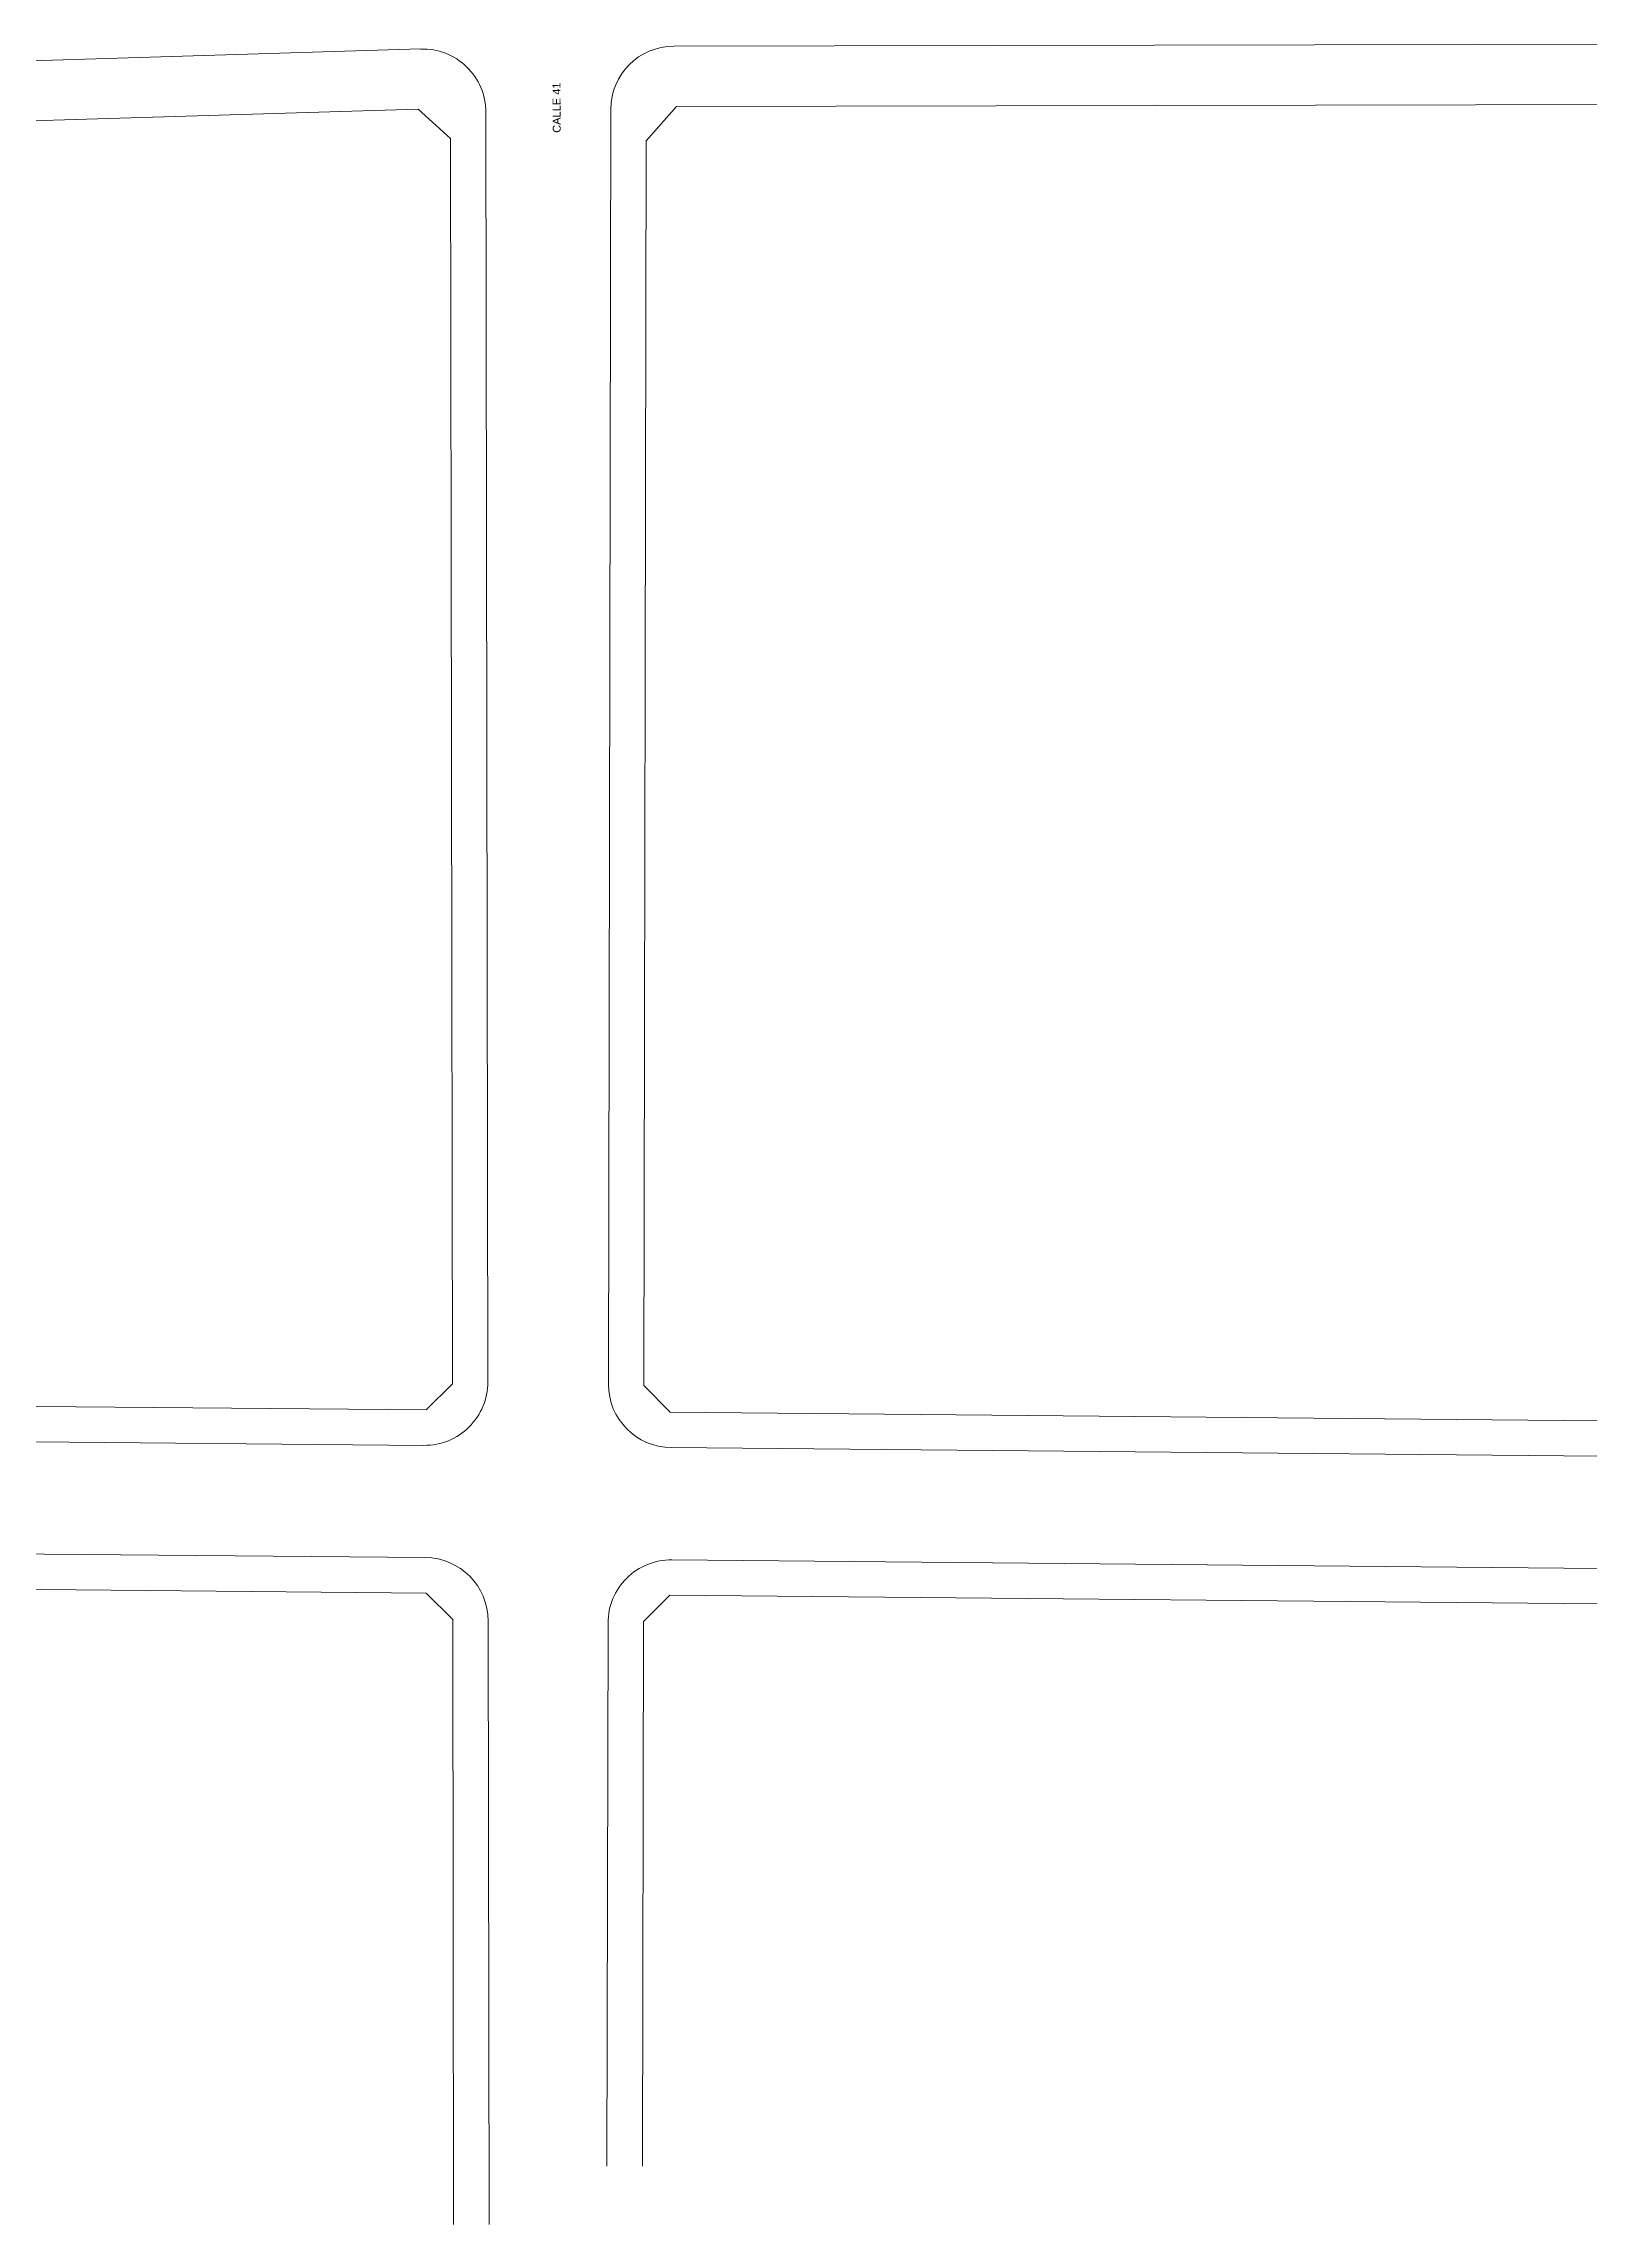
# Model space of a CAD drawing. Header units: millimetres. Extents: x 2669 to 3716, y 1967 to 2664.
# Drawn here: x 3019.9 to 3166.5, y 1966.9 to 2173.8 of the extents above; entities that cross this region are included whole.
import ezdxf

# ---------------------------------------------------------------- set-up
doc = ezdxf.new("R2010")
doc.units = ezdxf.units.MM
doc.layers.add('01 Textos', color=7, linetype='Continuous', lineweight=15)
doc.layers.add('03 Manzanas', color=253, linetype='Continuous', lineweight=15)
doc.styles.add('ARIAL', font='arial.ttf', dxfattribs={"width": 0.7})

msp = doc.modelspace()

# ---------------------------------------------------------------- linework, layer by layer
at = {"layer": '03 Manzanas'}
for p, q in [((2937.39, 2169.7), (3055.65, 2173.29)), ((3079.67, 2173.56), (3196.93, 2173.8)), ((3061.83, 2167.3), (3062.01, 2046.84)), ((3073.46, 2046.63), (3073.68, 2167.57))]:
    msp.add_line(p, q, dxfattribs=at)
at = {"layer": '03 Manzanas', "color": 7, "lineweight": 5}
for p, q in [((3079.91, 2167.85), (3196.19, 2168.09)), ((2937.99, 2164.01), (3055.4, 2167.58)), ((3055.4, 2167.58), (3058.48, 2164.81)), ((3077.03, 2164.57), (3079.91, 2167.85)), ((3058.48, 2164.81), (3058.65, 2046.66)), ((3076.82, 2046.5), (3077.03, 2164.57)), ((3056.16, 2044.19), (3058.65, 2046.66)), ((3076.82, 2046.5), (3079.31, 2043.97)), ((3056.16, 2044.19), (3010.96, 2044.6)), ((3196.75, 2042.89), (3079.31, 2043.97)), ((3056.18, 2026.82), (3016.32, 2027.19)), ((3058.69, 2024.3), (3056.18, 2026.82)), ((3076.78, 2024.13), (3079.28, 2026.61)), ((3196.7, 2025.53), (3079.28, 2026.61)), ((3058.69, 2024.3), (3058.77, 1966.93)), ((3076.68, 1972.44), (3076.78, 2024.13))]:
    msp.add_line(p, q, dxfattribs=at)
at = {"layer": '03 Manzanas', "lineweight": 5}
for p, q in [((3055.95, 2040.83), (3010.93, 2041.25)), ((3196.56, 2039.54), (3079.41, 2040.62)), ((3056.1, 2030.18), (3016.35, 2030.55)), ((3196.61, 2028.89), (3079.47, 2029.97)), ((3062.04, 2024.19), (3062.13, 1966.93)), ((3073.32, 1972.45), (3073.42, 2023.98))]:
    msp.add_line(p, q, dxfattribs=at)
at = {"layer": '03 Manzanas'}
for centre, start, end in [((3055.83, 2167.29), 0.0863, 91.7414), ((3079.68, 2167.56), 90.1195, 179.8949), ((3056.01, 2046.83), 269.4729, 0.0863)]:
    msp.add_arc(centre, 6, start, end, dxfattribs=at)
at = {"layer": '03 Manzanas', "lineweight": 5}
for centre, start, end in [((3079.46, 2046.62), 179.8949, 269.4729), ((3056.04, 2024.18), 0.0863, 89.4729), ((3079.42, 2023.97), 89.4729, 179.8949)]:
    msp.add_arc(centre, 6, start, end, dxfattribs=at)

# ---------------------------------------------------------------- texts
at = {"layer": '01 Textos', "style": 'ARIAL'}
msp.add_text('CALLE 41', height=0.75, rotation=90.389, dxfattribs=at).set_placement((3068.93, 2165.34))

doc.saveas('drawing.dxf')
